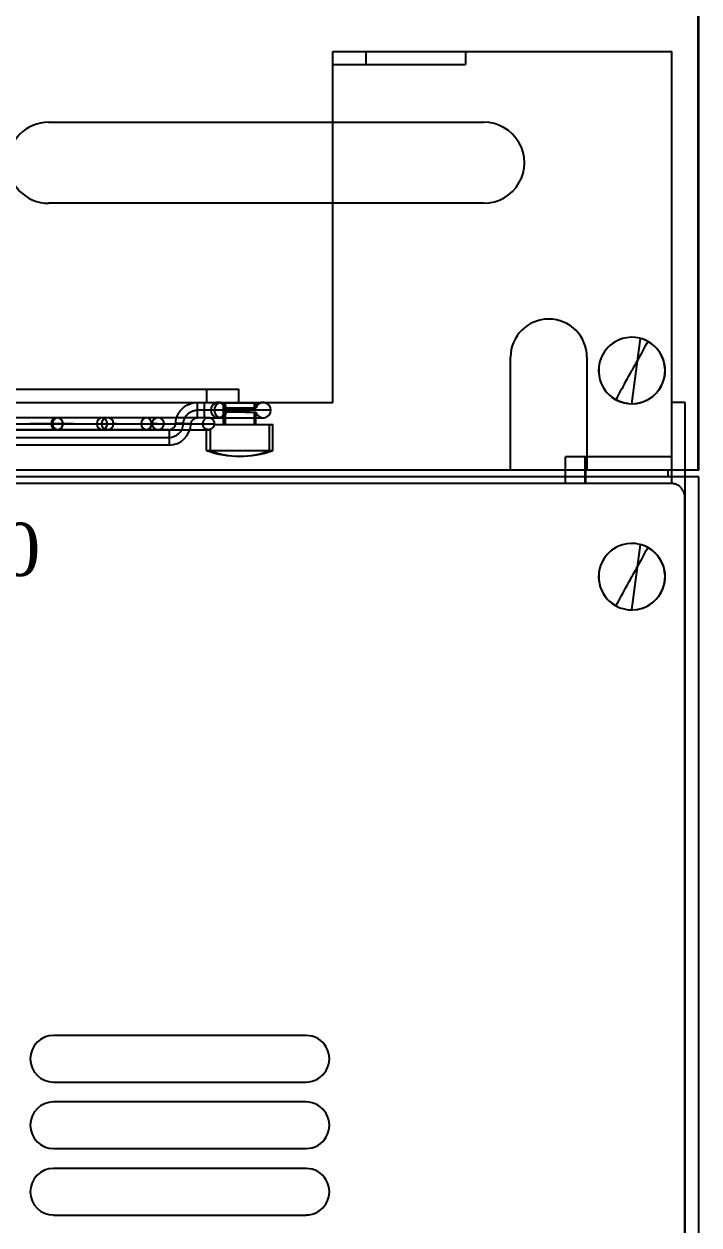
# Model space of a CAD drawing. Extents: x 0 to 320, y 0 to 1157.
# Drawn here: x 208.2 to 309.8, y 190.5 to 371.1 of the extents above; entities that cross this region are included whole.
import ezdxf

# ---------------------------------------------------------------- set-up
doc = ezdxf.new("R2010")
doc.units = 0
doc.layers.add('-15N-THT. THIẾT BỊ ĐÓNG MỞ', color=40, linetype='CONTINUOUS')
doc.styles.add('- 04.0', font='times.ttf', dxfattribs={"height": 4})

# ---------------------------------------------------------------- blocks, each defined once
blk = doc.blocks.new('06 - N - SC VSD ATV630C11~C16N4')
at = {"layer": '-15N-THT. THIẾT BỊ ĐÓNG MỞ'}
for p, q in [((149.76, -274.5), (149.76, 576.51)), ((149.66, -274.5), (149.66, 117.5)), ((94.66, -264.3), (94.66, -211.5)), ((94.66, -211.5), (145.66, -211.5)), ((94.66, -211.5), (94.66, -211.5)), ((99.66, -211.5), (99.66, -213.5)), ((114.66, -211.5), (114.66, -211.5)), ((114.66, -211.5), (114.66, -213.5)), ((145.66, -276.5), (145.66, -211.5)), ((145.66, -211.5), (145.66, -211.5)), ((94.66, -213.5), (94.66, -213.5)), ((94.66, -213.5), (114.66, -213.5)), ((114.66, -213.5), (114.66, -213.5)), ((51.91, -222.17), (51.91, -222.17)), ((51.91, -222.17), (117.41, -222.17)), ((117.41, -222.17), (117.41, -222.17)), ((51.91, -234.33), (51.91, -234.33)), ((117.41, -234.33), (51.91, -234.33)), ((117.41, -234.33), (117.41, -234.33)), ((138.75, -254.58), (138.77, -254.58)), ((140.19, -254.53), (140.11, -254.52)), ((135.83, -256.29), (135.57, -256.63)), ((136.11, -255.98), (135.83, -256.29)), ((136.42, -255.7), (136.11, -255.98)), ((136.75, -255.44), (136.42, -255.7)), ((137.1, -255.21), (136.75, -255.44)), ((137.47, -255.01), (137.1, -255.21)), ((137.86, -254.84), (137.47, -255.01)), ((138.26, -254.7), (137.86, -254.84)), ((139.66, -264.5), (140.95, -254.67)), ((141.42, -256.28), (141.21, -256.68)), ((141.64, -255.89), (141.42, -256.28)), ((141.85, -255.5), (141.64, -255.89)), ((142.06, -255.11), (141.85, -255.5)), ((142.06, -255.11), (142.06, -255.11)), ((142.06, -255.11), (142.06, -255.11)), ((142.06, -255.11), (142.06, -255.11)), ((142.06, -255.11), (142.06, -255.11)), ((142.06, -255.11), (142.06, -255.11)), ((121.41, -274.5), (121.41, -257.5)), ((121.41, -257.5), (121.41, -257.5)), ((132.91, -257.5), (132.91, -274.5)), ((132.91, -257.5), (132.91, -257.5)), ((134.85, -258.14), (134.76, -258.55)), ((134.99, -257.74), (134.85, -258.14)), ((135.15, -257.35), (134.99, -257.74)), ((135.35, -256.98), (135.15, -257.35)), ((135.57, -256.63), (135.35, -256.98)), ((140.55, -257.88), (140.33, -258.28)), ((140.77, -257.47), (140.55, -257.88)), ((140.99, -257.07), (140.77, -257.47)), ((141.21, -256.68), (140.99, -257.07)), ((134.69, -258.96), (134.67, -259.38)), ((134.67, -259.38), (134.67, -259.8)), ((134.67, -259.8), (134.72, -260.22)), ((134.76, -258.55), (134.69, -258.96)), ((139.22, -260.31), (139.44, -259.91)), ((139.44, -259.91), (139.66, -259.5)), ((139.88, -259.09), (139.66, -259.5)), ((140.11, -258.69), (139.88, -259.09)), ((140.33, -258.28), (140.11, -258.69)), ((134.72, -260.22), (134.8, -260.64)), ((134.8, -260.64), (134.91, -261.04)), ((134.91, -261.04), (135.06, -261.44)), ((135.06, -261.44), (135.23, -261.82)), ((135.23, -261.82), (135.44, -262.18)), ((138.34, -261.93), (138.56, -261.53)), ((138.56, -261.53), (138.78, -261.12)), ((138.78, -261.12), (139, -260.72)), ((139, -260.72), (139.22, -260.31)), ((-81.18, -262.3), (80.51, -262.3)), ((75.66, -262.3), (75.66, -264.3)), ((80.51, -264.3), (80.51, -262.3)), ((135.44, -262.18), (135.68, -262.53)), ((135.68, -262.53), (135.95, -262.85)), ((135.95, -262.85), (136.25, -263.15)), ((136.25, -263.15), (136.57, -263.42)), ((136.57, -263.42), (136.91, -263.67)), ((136.91, -263.67), (137.27, -263.89)), ((137.27, -263.89), (137.48, -263.5)), ((137.48, -263.5), (137.69, -263.11)), ((137.69, -263.11), (137.9, -262.72)), ((137.9, -262.72), (138.12, -262.32)), ((138.12, -262.32), (138.34, -261.93)), ((-95.34, -264.3), (94.66, -264.3)), ((71.77, -265.53), (71.9, -265.37)), ((71.9, -265.37), (72.05, -265.22)), ((72.05, -265.22), (72.2, -265.08)), ((72.2, -265.08), (72.37, -264.95)), ((72.37, -264.95), (72.54, -264.83)), ((72.54, -264.83), (72.72, -264.72)), ((72.72, -264.72), (72.91, -264.63)), ((72.91, -264.63), (73.1, -264.54)), ((73.1, -264.54), (73.3, -264.47)), ((73.3, -264.47), (73.5, -264.41)), ((73.5, -264.41), (73.71, -264.36)), ((73.71, -264.36), (73.92, -264.33)), ((73.85, -265.51), (73.97, -265.48)), ((73.92, -264.33), (74.13, -264.31)), ((73.97, -265.48), (74.09, -265.46)), ((74.09, -265.46), (74.22, -265.45)), ((74.13, -264.31), (74.34, -264.3)), ((74.22, -265.45), (74.34, -265.45)), ((74.34, -266.6), (74.34, -264.3)), ((85.36, -265.45), (74.34, -265.45)), ((75.39, -266.6), (75.39, -264.3)), ((83.11, -264.41), (78.22, -264.41)), ((78.22, -267.63), (78.22, -264.41)), ((78.3, -265.35), (78.31, -265.33)), ((78.3, -265.36), (78.3, -265.35)), ((78.3, -265.38), (78.3, -265.36)), ((78.3, -265.39), (78.3, -265.38)), ((78.3, -265.41), (78.3, -265.39)), ((78.3, -265.42), (78.3, -265.41)), ((78.3, -265.44), (78.3, -265.42)), ((78.3, -265.45), (78.3, -265.44)), ((78.3, -265.45), (78.3, -265.46)), ((78.3, -265.46), (78.3, -265.48)), ((78.3, -265.48), (78.3, -265.49)), ((78.3, -265.49), (78.3, -265.51)), ((78.31, -265.28), (78.32, -265.27)), ((78.31, -265.29), (78.31, -265.28)), ((78.31, -265.31), (78.31, -265.29)), ((78.31, -265.32), (78.31, -265.31)), ((78.31, -265.33), (78.31, -265.32)), ((78.32, -265.24), (78.33, -265.23)), ((78.32, -265.26), (78.32, -265.24)), ((78.32, -265.27), (78.32, -265.26)), ((78.33, -265.21), (78.34, -265.2)), ((78.33, -265.22), (78.33, -265.21)), ((78.33, -265.23), (78.33, -265.22)), ((78.34, -265.2), (78.35, -265.19)), ((78.34, -265.2), (78.34, -265.2)), ((78.35, -265.18), (78.36, -265.17)), ((78.35, -265.19), (78.35, -265.18)), ((78.36, -265.17), (78.37, -265.16)), ((78.36, -265.17), (78.36, -265.17)), ((78.37, -265.16), (78.38, -265.15)), ((78.37, -265.16), (78.37, -265.16)), ((78.38, -265.15), (78.39, -265.15)), ((78.39, -265.15), (78.39, -265.15)), ((78.39, -265.15), (78.4, -265.15)), ((78.4, -265.15), (78.4, -265.15)), ((80.85, -265.15), (78.4, -265.15)), ((78.49, -264.41), (78.49, -265.15)), ((79.56, -265.15), (78.67, -265.15)), ((78.67, -265.75), (78.67, -265.15)), ((79.69, -265.15), (79.56, -265.15)), ((79.69, -265.15), (83.11, -265.15)), ((80.96, -265.15), (80.85, -265.15)), ((82.85, -265.15), (80.96, -265.15)), ((82.84, -264.41), (82.84, -265.15)), ((82.9, -265.15), (82.85, -265.15)), ((83.11, -265.15), (83.11, -264.41)), ((94.66, -264.3), (94.66, -264.3)), ((137.27, -263.89), (137.27, -263.89)), ((137.27, -263.89), (137.27, -263.89)), ((137.27, -263.89), (137.27, -263.89)), ((137.27, -263.89), (137.27, -263.89)), ((137.48, -264), (137.27, -263.89)), ((137.71, -264.1), (137.48, -264)), ((137.94, -264.19), (137.71, -264.1)), ((138.17, -264.27), (137.94, -264.19)), ((138.4, -264.34), (138.17, -264.27)), ((138.64, -264.39), (138.4, -264.34)), ((138.88, -264.44), (138.64, -264.39)), ((139.13, -264.47), (138.88, -264.44)), ((139.21, -264.48), (139.21, -264.48)), ((140.57, -264.42), (140.57, -264.42)), ((147.66, -264.3), (145.66, -264.3)), ((147.66, -403.5), (147.66, -264.3)), ((75.98, -266.6), (-76.65, -266.6)), ((68.38, -266.6), (-69.05, -266.6)), ((60.78, -266.6), (-61.45, -266.6)), ((53.18, -266.6), (-53.85, -266.6)), ((71.04, -267.45), (71.05, -267.24)), ((71.05, -267.24), (71.08, -267.03)), ((71.08, -267.03), (71.13, -266.83)), ((71.13, -266.83), (71.18, -266.63)), ((71.18, -266.63), (71.25, -266.43)), ((71.25, -266.43), (71.33, -266.24)), ((71.33, -266.24), (71.42, -266.05)), ((71.42, -266.05), (71.52, -265.87)), ((71.52, -265.87), (71.64, -265.7)), ((71.64, -265.7), (71.77, -265.53)), ((72.2, -267.38), (72.21, -267.26)), ((72.21, -267.26), (72.23, -267.14)), ((72.23, -267.14), (72.26, -267.03)), ((72.26, -267.03), (72.3, -266.91)), ((72.3, -266.91), (72.34, -266.8)), ((72.34, -266.8), (72.39, -266.69)), ((72.39, -266.69), (72.44, -266.58)), ((72.44, -266.58), (72.5, -266.47)), ((72.5, -266.47), (72.57, -266.37)), ((72.57, -266.37), (72.64, -266.27)), ((72.64, -266.27), (72.72, -266.18)), ((72.72, -266.18), (72.8, -266.09)), ((72.8, -266.09), (72.89, -266.01)), ((72.89, -266.01), (72.98, -265.93)), ((72.98, -265.93), (73.08, -265.86)), ((73.08, -265.86), (73.18, -265.79)), ((73.18, -265.79), (73.28, -265.73)), ((73.28, -265.73), (73.39, -265.67)), ((73.36, -267.37), (73.38, -267.31)), ((73.38, -267.31), (73.4, -267.25)), ((73.39, -265.67), (73.5, -265.62)), ((73.39, -265.67), (73.5, -265.62)), ((73.4, -267.25), (73.42, -267.19)), ((73.42, -267.19), (73.45, -267.13)), ((73.45, -267.13), (73.48, -267.08)), ((73.48, -267.08), (73.52, -267.02)), ((73.5, -265.62), (73.62, -265.57)), ((73.5, -265.62), (73.62, -265.57)), ((73.52, -267.02), (73.56, -266.97)), ((73.56, -266.97), (73.6, -266.92)), ((73.6, -266.92), (73.64, -266.88)), ((73.62, -265.57), (73.73, -265.54)), ((73.64, -266.88), (73.69, -266.84)), ((73.69, -266.84), (73.74, -266.8)), ((73.73, -265.54), (73.85, -265.51)), ((73.74, -266.8), (73.79, -266.76)), ((73.79, -266.76), (73.84, -266.73)), ((73.84, -266.73), (73.9, -266.7)), ((73.9, -266.7), (73.96, -266.67)), ((73.96, -266.67), (74.02, -266.65)), ((74.02, -266.65), (74.08, -266.63)), ((74.08, -266.63), (74.14, -266.62)), ((74.14, -266.62), (74.21, -266.61)), ((74.21, -266.61), (74.27, -266.6)), ((74.27, -266.6), (74.34, -266.6)), ((75.39, -266.6), (74.34, -266.6)), ((75.39, -266.6), (84.21, -266.6)), ((78.3, -265.51), (78.3, -265.52)), ((78.3, -265.52), (78.3, -265.54)), ((78.3, -265.54), (78.3, -265.55)), ((78.3, -265.55), (78.31, -265.57)), ((78.31, -265.57), (78.31, -265.58)), ((78.31, -265.58), (78.31, -265.59)), ((78.31, -265.59), (78.31, -265.61)), ((78.31, -265.61), (78.31, -265.62)), ((78.31, -265.62), (78.32, -265.63)), ((78.32, -265.63), (78.32, -265.64)), ((78.32, -265.64), (78.32, -265.66)), ((78.32, -265.66), (78.33, -265.67)), ((78.33, -265.67), (78.33, -265.68)), ((78.33, -265.68), (78.33, -265.69)), ((78.33, -265.69), (78.34, -265.7)), ((78.34, -265.7), (78.34, -265.71)), ((78.34, -265.71), (78.35, -265.71)), ((78.35, -265.71), (78.35, -265.72)), ((78.35, -265.72), (78.36, -265.73)), ((78.36, -265.73), (78.36, -265.73)), ((78.36, -265.73), (78.37, -265.74)), ((78.37, -265.74), (78.37, -265.74)), ((78.37, -265.74), (78.38, -265.75)), ((78.38, -265.75), (78.39, -265.75)), ((78.39, -265.75), (78.39, -265.75)), ((78.39, -265.75), (78.4, -265.75)), ((78.4, -265.75), (78.4, -265.75)), ((79.62, -265.75), (78.4, -265.75)), ((78.49, -265.75), (78.49, -267.63)), ((79.06, -265.75), (78.67, -265.75)), ((79.17, -265.75), (79.06, -265.75)), ((81.34, -265.75), (79.17, -265.75)), ((79.72, -265.75), (79.62, -265.75)), ((82.12, -265.75), (79.72, -265.75)), ((81.48, -265.75), (81.34, -265.75)), ((81.48, -265.75), (83.08, -265.75)), ((82.21, -265.75), (82.12, -265.75)), ((82.21, -265.75), (83.11, -265.75)), ((82.84, -265.75), (82.84, -267.63)), ((83.08, -265.75), (83.09, -265.75)), ((83.11, -267.63), (83.11, -265.75)), ((-77.55, -267.5), (76.88, -267.5)), ((-75.75, -267.5), (75.08, -267.5)), ((-69.95, -267.5), (69.28, -267.5)), ((-69.05, -268.4), (68.38, -268.4)), ((-68.15, -267.5), (67.48, -267.5)), ((-62.35, -267.5), (61.68, -267.5)), ((-61.45, -268.4), (60.78, -268.4)), ((-60.55, -267.5), (59.88, -267.5)), ((-54.75, -267.5), (54.08, -267.5)), ((-53.85, -268.4), (53.18, -268.4)), ((-52.95, -267.5), (52.28, -267.5)), ((-42.2, -268.4), (75.96, -268.4)), ((43.23, -267.5), (49.24, -267.5)), ((53.15, -268.4), (45.61, -268.4)), ((49.53, -267.5), (49.09, -267.5)), ((49.24, -267.5), (49.78, -267.5)), ((55.13, -267.5), (49.53, -267.5)), ((53.15, -268.4), (53.15, -268.4)), ((53.15, -268.4), (53.15, -268.4)), ((53.15, -268.4), (53.15, -268.4)), ((53.15, -268.4), (53.15, -268.4)), ((53.15, -268.4), (53.15, -268.4)), ((53.15, -268.4), (53.15, -268.4)), ((53.15, -268.4), (53.16, -268.4)), ((53.17, -268.4), (53.16, -268.4)), ((53.16, -268.4), (53.16, -268.4)), ((53.16, -268.4), (53.16, -268.4)), ((53.16, -268.4), (53.16, -268.4)), ((53.16, -268.4), (53.16, -268.4)), ((53.16, -268.4), (53.16, -268.4)), ((53.16, -268.4), (53.16, -268.4)), ((53.16, -268.4), (53.16, -268.4)), ((53.16, -268.4), (53.16, -268.4)), ((53.16, -268.4), (53.17, -268.4)), ((53.17, -268.4), (53.17, -268.4)), ((53.17, -268.4), (53.17, -268.4)), ((53.17, -268.4), (53.17, -268.4)), ((53.17, -268.4), (53.17, -268.4)), ((53.17, -268.4), (53.19, -268.4)), ((53.2, -268.4), (53.19, -268.4)), ((53.19, -268.4), (53.19, -268.4)), ((53.19, -268.4), (53.19, -268.4)), ((53.19, -268.4), (53.19, -268.4)), ((53.19, -268.4), (53.19, -268.4)), ((53.19, -268.4), (53.2, -268.4)), ((53.2, -268.4), (53.2, -268.4)), ((53.2, -268.4), (53.2, -268.4)), ((53.2, -268.4), (53.2, -268.4)), ((53.2, -268.4), (53.2, -268.4)), ((53.2, -268.4), (53.2, -268.4)), ((53.2, -268.4), (53.2, -268.4)), ((53.2, -268.4), (53.2, -268.4)), ((53.2, -268.4), (53.2, -268.4)), ((53.2, -268.4), (53.21, -268.4)), ((53.21, -268.4), (53.21, -268.4)), ((53.21, -268.4), (53.21, -268.4)), ((53.21, -268.4), (53.21, -268.4)), ((53.21, -268.4), (53.21, -268.4)), ((53.21, -268.4), (53.21, -268.4)), ((53.21, -268.4), (53.21, -268.4)), ((60.75, -268.4), (53.21, -268.4)), ((54.81, -267.5), (55.51, -267.5)), ((55.7, -267.5), (55.13, -267.5)), ((55.51, -267.5), (61.68, -267.5)), ((60.76, -268.4), (60.75, -268.4)), ((60.75, -268.4), (60.75, -268.4)), ((60.75, -268.4), (60.75, -268.4)), ((60.75, -268.4), (60.75, -268.4)), ((60.75, -268.4), (60.75, -268.4)), ((60.75, -268.4), (60.75, -268.4)), ((60.75, -268.4), (60.75, -268.4)), ((60.75, -268.4), (60.75, -268.4)), ((60.75, -268.4), (60.75, -268.4)), ((60.75, -268.4), (60.76, -268.4)), ((60.77, -268.4), (60.76, -268.4)), ((60.76, -268.4), (60.76, -268.4)), ((60.76, -268.4), (60.76, -268.4)), ((60.76, -268.4), (60.76, -268.4)), ((60.76, -268.4), (60.76, -268.4)), ((60.76, -268.4), (60.76, -268.4)), ((60.76, -268.4), (60.76, -268.4)), ((60.76, -268.4), (60.76, -268.4)), ((60.76, -268.4), (60.76, -268.4)), ((60.76, -268.4), (60.76, -268.4)), ((60.76, -268.4), (60.77, -268.4)), ((60.77, -268.4), (60.77, -268.4)), ((60.77, -268.4), (60.77, -268.4)), ((60.77, -268.4), (60.77, -268.4)), ((60.77, -268.4), (60.79, -268.4)), ((60.8, -268.4), (60.79, -268.4)), ((60.79, -268.4), (60.79, -268.4)), ((60.79, -268.4), (60.79, -268.4)), ((60.79, -268.4), (60.79, -268.4)), ((60.79, -268.4), (60.8, -268.4)), ((60.81, -268.4), (60.8, -268.4)), ((60.8, -268.4), (60.8, -268.4)), ((60.8, -268.4), (60.8, -268.4)), ((60.8, -268.4), (60.8, -268.4)), ((60.8, -268.4), (60.8, -268.4)), ((60.8, -268.4), (60.8, -268.4)), ((60.8, -268.4), (60.8, -268.4)), ((60.8, -268.4), (60.8, -268.4)), ((60.8, -268.4), (60.8, -268.4)), ((60.8, -268.4), (60.8, -268.4)), ((60.8, -268.4), (60.81, -268.4)), ((60.81, -268.4), (60.81, -268.4)), ((60.81, -268.4), (60.81, -268.4)), ((60.81, -268.4), (60.81, -268.4)), ((60.81, -268.4), (60.81, -268.4)), ((60.81, -268.4), (60.81, -268.4)), ((60.81, -268.4), (60.81, -268.4)), ((60.81, -268.4), (60.81, -268.4)), ((60.81, -268.4), (60.81, -268.4)), ((68.35, -268.4), (60.81, -268.4)), ((62.13, -267.5), (61.45, -267.5)), ((61.57, -267.5), (62.35, -267.5)), ((62.13, -267.5), (69.28, -267.5)), ((67.43, -267.5), (68.33, -267.5)), ((68.37, -267.5), (67.57, -267.5)), ((68.33, -267.5), (76.88, -267.5)), ((68.36, -268.4), (68.35, -268.4)), ((68.35, -268.4), (68.35, -268.4)), ((68.35, -268.4), (68.35, -268.4)), ((68.35, -268.4), (68.35, -268.4)), ((68.35, -268.4), (68.35, -268.4)), ((68.35, -268.4), (68.35, -268.4)), ((68.35, -268.4), (68.35, -268.4)), ((68.35, -268.4), (68.35, -268.4)), ((68.35, -268.4), (68.35, -268.4)), ((68.35, -268.4), (68.35, -268.4)), ((68.35, -268.4), (68.35, -268.4)), ((68.35, -268.4), (68.35, -268.4)), ((68.35, -268.4), (68.36, -268.4)), ((68.36, -268.4), (68.36, -268.4)), ((68.36, -268.4), (68.36, -268.4)), ((68.36, -268.4), (68.36, -268.4)), ((68.36, -268.4), (68.36, -268.4)), ((68.36, -268.4), (68.36, -268.4)), ((68.36, -268.4), (68.36, -268.4)), ((68.36, -268.4), (68.36, -268.4)), ((68.36, -268.4), (68.36, -268.4)), ((68.36, -268.4), (68.36, -268.4)), ((68.36, -268.4), (68.36, -268.4)), ((68.36, -268.4), (68.37, -268.4)), ((68.36, -268.4), (68.37, -268.4)), ((68.37, -268.4), (68.37, -268.4)), ((68.37, -268.4), (68.37, -268.4)), ((68.37, -268.4), (68.38, -268.4)), ((68.38, -268.4), (68.38, -268.4)), ((68.38, -268.4), (68.38, -268.4)), ((68.38, -268.4), (68.38, -268.4)), ((68.38, -268.4), (68.38, -268.4)), ((68.38, -268.4), (68.38, -268.4)), ((68.38, -268.4), (68.39, -268.4)), ((68.4, -268.4), (68.39, -268.4)), ((68.39, -268.4), (68.39, -268.4)), ((68.39, -268.4), (68.39, -268.4)), ((68.39, -268.4), (68.4, -268.4)), ((68.41, -268.4), (68.4, -268.4)), ((68.4, -268.4), (68.4, -268.4)), ((68.4, -268.4), (68.4, -268.4)), ((68.4, -268.4), (68.4, -268.4)), ((68.4, -268.4), (68.4, -268.4)), ((68.4, -268.4), (68.4, -268.4)), ((68.4, -268.4), (68.4, -268.4)), ((68.4, -268.4), (68.4, -268.4)), ((68.4, -268.4), (68.4, -268.4)), ((68.4, -268.4), (68.4, -268.4)), ((68.4, -268.4), (68.4, -268.4)), ((68.4, -268.4), (68.41, -268.4)), ((68.41, -268.4), (68.41, -268.4)), ((68.41, -268.4), (68.41, -268.4)), ((68.41, -268.4), (68.41, -268.4)), ((68.41, -268.4), (68.41, -268.4)), ((68.41, -268.4), (68.41, -268.4)), ((68.41, -268.4), (68.41, -268.4)), ((68.41, -268.4), (68.41, -268.4)), ((68.41, -268.4), (68.41, -268.4)), ((68.41, -268.4), (68.41, -268.4)), ((68.41, -268.4), (68.41, -268.4)), ((68.41, -268.4), (68.41, -268.4)), ((70.04, -268.4), (68.41, -268.4)), ((70.04, -268.4), (70.04, -270.7)), ((71.04, -267.45), (71.04, -267.45)), ((71.04, -267.45), (71.04, -267.45)), ((71.04, -267.45), (71.05, -267.45)), ((71.05, -267.45), (71.04, -267.45)), ((71.04, -267.45), (71.04, -267.45)), ((71.05, -267.45), (71.06, -267.45)), ((71.07, -267.45), (71.05, -267.45)), ((71.06, -267.45), (71.07, -267.45)), ((71.07, -267.45), (71.09, -267.45)), ((71.09, -267.45), (71.07, -267.45)), ((71.09, -267.45), (71.1, -267.45)), ((71.12, -267.45), (71.09, -267.45)), ((71.1, -267.45), (71.12, -267.45)), ((71.12, -267.45), (71.15, -267.46)), ((71.15, -267.46), (71.12, -267.45)), ((71.15, -267.46), (71.17, -267.46)), ((71.19, -267.46), (71.15, -267.46)), ((71.17, -267.46), (71.2, -267.46)), ((71.24, -267.46), (71.19, -267.46)), ((71.2, -267.46), (71.24, -267.46)), ((71.24, -267.46), (71.27, -267.46)), ((71.28, -267.46), (71.24, -267.46)), ((71.27, -267.46), (71.31, -267.46)), ((71.33, -267.46), (71.28, -267.46)), ((71.31, -267.46), (71.35, -267.46)), ((71.38, -267.47), (71.33, -267.46)), ((71.35, -267.46), (71.39, -267.47)), ((71.44, -267.47), (71.38, -267.47)), ((71.39, -267.47), (71.44, -267.47)), ((71.44, -267.47), (71.49, -267.47)), ((71.49, -267.47), (71.44, -267.47)), ((71.49, -267.47), (71.54, -267.47)), ((71.55, -267.47), (71.49, -267.47)), ((71.54, -267.47), (71.59, -267.48)), ((71.61, -267.48), (71.55, -267.47)), ((71.59, -267.48), (71.64, -267.48)), ((71.67, -267.48), (71.61, -267.48)), ((71.64, -267.48), (71.7, -267.48)), ((71.73, -267.48), (71.67, -267.48)), ((71.7, -267.48), (71.75, -267.48)), ((71.79, -267.48), (71.73, -267.48)), ((71.75, -267.48), (71.81, -267.49)), ((71.85, -267.49), (71.79, -267.48)), ((71.81, -267.49), (71.87, -267.49)), ((71.9, -267.49), (71.85, -267.49)), ((71.87, -267.49), (71.94, -267.49)), ((71.96, -267.49), (71.9, -267.49)), ((71.94, -267.49), (72, -267.49)), ((72.02, -267.49), (71.96, -267.49)), ((72, -267.49), (72.06, -267.5)), ((72.08, -267.5), (72.02, -267.49)), ((72.06, -267.5), (72.12, -267.5)), ((72.13, -267.5), (72.08, -267.5)), ((72.12, -267.5), (72.19, -267.5)), ((72.19, -267.5), (72.13, -267.5)), ((72.19, -267.5), (72.2, -267.38)), ((72.19, -267.5), (72.25, -267.51)), ((72.24, -267.5), (72.19, -267.5)), ((72.3, -267.51), (72.24, -267.5)), ((72.25, -267.51), (72.31, -267.51)), ((72.35, -267.51), (72.3, -267.51)), ((72.31, -267.51), (72.38, -267.51)), ((72.41, -267.51), (72.35, -267.51)), ((72.38, -267.51), (72.44, -267.51)), ((72.47, -267.52), (72.41, -267.51)), ((72.44, -267.51), (72.5, -267.52)), ((72.53, -267.52), (72.47, -267.52)), ((72.5, -267.52), (72.56, -267.52)), ((72.59, -267.52), (72.53, -267.52)), ((72.56, -267.52), (72.62, -267.52)), ((72.65, -267.52), (72.59, -267.52)), ((72.62, -267.52), (72.68, -267.52)), ((72.71, -267.53), (72.65, -267.52)), ((72.68, -267.52), (72.73, -267.53)), ((72.77, -267.53), (72.71, -267.53)), ((72.73, -267.53), (72.79, -267.53)), ((72.82, -267.53), (72.77, -267.53)), ((72.79, -267.53), (72.84, -267.53)), ((72.88, -267.53), (72.82, -267.53)), ((72.84, -267.53), (72.89, -267.53)), ((72.94, -267.54), (72.88, -267.53)), ((72.89, -267.53), (72.94, -267.54)), ((72.94, -267.54), (72.98, -267.54)), ((72.99, -267.54), (72.94, -267.54)), ((72.98, -267.54), (73.02, -267.54)), ((73.04, -267.54), (72.99, -267.54)), ((73.02, -267.54), (73.06, -267.54)), ((73.09, -267.54), (73.04, -267.54)), ((73.06, -267.54), (73.1, -267.54)), ((73.14, -267.55), (73.09, -267.54)), ((73.1, -267.54), (73.14, -267.55)), ((73.14, -267.55), (73.17, -267.55)), ((73.18, -267.55), (73.14, -267.55)), ((73.17, -267.55), (73.2, -267.55)), ((73.22, -267.55), (73.18, -267.55)), ((73.2, -267.55), (73.23, -267.55)), ((73.25, -267.55), (73.22, -267.55)), ((73.23, -267.55), (73.25, -267.55)), ((73.25, -267.55), (73.27, -267.55)), ((73.28, -267.55), (73.25, -267.55)), ((73.27, -267.55), (73.29, -267.55)), ((73.3, -267.55), (73.28, -267.55)), ((73.29, -267.55), (73.3, -267.55)), ((73.3, -267.55), (73.31, -267.55)), ((73.32, -267.55), (73.3, -267.55)), ((73.31, -267.55), (73.32, -267.55)), ((73.32, -267.55), (73.33, -267.55)), ((73.33, -267.55), (73.32, -267.55)), ((73.33, -267.55), (73.33, -267.55)), ((73.33, -267.55), (73.34, -267.55)), ((73.34, -267.55), (73.33, -267.55)), ((73.34, -267.49), (73.35, -267.43)), ((73.34, -267.55), (73.34, -267.49)), ((73.35, -267.43), (73.36, -267.37)), ((75.69, -268.35), (75.68, -268.35)), ((75.68, -268.35), (75.69, -268.35)), ((75.68, -271.55), (75.68, -268.35)), ((75.7, -268.36), (75.69, -268.35)), ((75.69, -268.35), (75.7, -268.36)), ((75.72, -268.36), (75.7, -268.36)), ((75.7, -268.36), (75.72, -268.36)), ((75.74, -268.37), (75.72, -268.36)), ((75.72, -268.36), (75.74, -268.37)), ((75.77, -268.38), (75.74, -268.37)), ((75.74, -268.37), (75.77, -268.38)), ((75.81, -268.39), (75.77, -268.38)), ((75.77, -268.38), (75.81, -268.39)), ((75.85, -268.39), (75.81, -268.39)), ((75.81, -268.39), (75.85, -268.39)), ((75.9, -268.4), (75.85, -268.39)), ((75.85, -268.39), (75.9, -268.4)), ((75.96, -268.4), (75.9, -268.4)), ((75.9, -268.4), (75.96, -268.4)), ((76.03, -268.4), (75.96, -268.4)), ((75.96, -268.4), (76, -268.4)), ((76, -268.4), (76.04, -268.4)), ((76.1, -268.39), (76.03, -268.4)), ((76.04, -268.4), (76.08, -268.39)), ((76.08, -268.39), (76.13, -268.38)), ((76.17, -268.37), (76.1, -268.39)), ((76.13, -268.38), (76.17, -268.37)), ((76.26, -268.35), (76.17, -268.37)), ((76.17, -268.37), (76.22, -268.36)), ((76.25, -268.35), (76.22, -268.36)), ((76.22, -268.36), (76.22, -271.55)), ((76.28, -268.34), (76.25, -268.35)), ((76.34, -268.31), (76.26, -268.35)), ((76.3, -268.32), (76.28, -268.34)), ((76.33, -268.31), (76.3, -268.32)), ((76.36, -268.29), (76.33, -268.31)), ((76.43, -268.25), (76.34, -268.31)), ((76.39, -268.28), (76.36, -268.29)), ((76.42, -268.26), (76.39, -268.28)), ((76.45, -268.24), (76.42, -268.26)), ((76.53, -268.17), (76.43, -268.25)), ((76.48, -268.22), (76.45, -268.24)), ((76.51, -268.19), (76.48, -268.22)), ((76.54, -268.16), (76.51, -268.19)), ((76.62, -268.08), (76.53, -268.17)), ((76.57, -268.13), (76.54, -268.16)), ((76.6, -268.1), (76.57, -268.13)), ((76.63, -268.07), (76.6, -268.1)), ((76.7, -267.95), (76.62, -268.08)), ((76.65, -268.03), (76.63, -268.07)), ((76.68, -267.99), (76.65, -268.03)), ((76.7, -267.94), (76.68, -267.99)), ((76.77, -267.8), (76.7, -267.95)), ((76.73, -267.9), (76.7, -267.94)), ((76.75, -267.85), (76.73, -267.9)), ((76.77, -267.8), (76.75, -267.85)), ((76.81, -267.63), (76.77, -267.8)), ((76.78, -267.74), (76.77, -267.8)), ((76.8, -267.69), (76.78, -267.74)), ((76.81, -267.63), (76.8, -267.69)), ((76.81, -267.63), (85.65, -267.63)), ((85.11, -267.63), (85.11, -271.55)), ((85.65, -271.55), (85.65, -267.63)), ((1.64, -269.55), (70.04, -269.55)), ((70.04, -270.7), (3.34, -270.7)), ((75.68, -271.55), (85.65, -271.55)), ((145.66, -272.5), (129.66, -272.5)), ((129.66, -272.5), (129.66, -272.5)), ((129.66, -276.5), (129.66, -272.5)), ((132.63, -276.5), (132.63, -272.5)), ((132.68, -276.5), (132.68, -272.5)), ((132.68, -276.5), (132.68, -272.5)), ((132.72, -276.5), (132.72, -272.5)), ((145.66, -272.5), (145.66, -272.5)), ((149.75, -274.5), (-149.71, -274.5)), ((121.41, -274.5), (121.41, -274.5)), ((132.91, -274.5), (132.91, -274.5)), ((145.12, -275.5), (145.12, -274.5)), ((147.66, -274.5), (145.66, -274.5)), ((145.66, -274.5), (145.66, -274.5)), ((147.66, -274.5), (147.66, -274.5)), ((149.75, -274.5), (149.76, -274.5)), ((149.75, -275.5), (-149.71, -275.5)), ((147.66, -275.5), (147.66, -275.5)), ((149.75, -403.5), (149.75, -275.5)), ((145.66, -276.5), (-145.71, -276.5)), ((129.66, -276.5), (129.66, -276.5)), ((145.63, -276.5), (145.62, -276.5)), ((145.65, -276.5), (145.63, -276.5)), ((145.66, -276.5), (145.65, -276.5)), ((145.66, -276.5), (145.66, -276.5)), ((145.75, -276.51), (145.66, -276.5)), ((145.84, -276.51), (145.75, -276.51)), ((145.93, -276.53), (145.84, -276.51)), ((146.02, -276.54), (145.93, -276.53)), ((146.1, -276.56), (146.02, -276.54)), ((146.19, -276.59), (146.1, -276.56)), ((146.27, -276.61), (146.19, -276.59)), ((146.36, -276.64), (146.27, -276.61)), ((146.44, -276.68), (146.36, -276.64)), ((146.52, -276.72), (146.44, -276.68)), ((146.6, -276.76), (146.52, -276.72)), ((146.67, -276.8), (146.6, -276.76)), ((146.75, -276.85), (146.67, -276.8)), ((146.82, -276.9), (146.75, -276.85)), ((146.89, -276.96), (146.82, -276.9)), ((146.96, -277.02), (146.89, -276.96)), ((147.02, -277.08), (146.96, -277.02)), ((147.08, -277.14), (147.02, -277.08)), ((147.14, -277.21), (147.08, -277.14)), ((147.2, -277.28), (147.14, -277.21)), ((147.25, -277.35), (147.2, -277.28)), ((147.3, -277.42), (147.25, -277.35)), ((147.35, -277.5), (147.3, -277.42)), ((147.39, -277.57), (147.35, -277.5)), ((147.43, -277.65), (147.39, -277.57)), ((147.47, -277.74), (147.43, -277.65)), ((147.5, -277.82), (147.47, -277.74)), ((147.53, -277.9), (147.5, -277.82)), ((147.55, -277.99), (147.53, -277.9)), ((147.57, -278.07), (147.55, -277.99)), ((147.59, -278.16), (147.57, -278.07)), ((147.61, -278.25), (147.59, -278.16)), ((147.62, -278.34), (147.61, -278.25)), ((147.62, -278.42), (147.62, -278.34)), ((147.62, -278.51), (147.62, -278.42)), ((147.62, -548.5), (147.62, -278.51)), ((147.63, -279.5), (147.63, -278.51)), ((147.66, -279.5), (147.63, -279.5)), ((147.66, -279.5), (147.66, -278.51)), ((135.98, -287.12), (135.71, -287.45)), ((136.29, -286.81), (135.98, -287.12)), ((136.62, -286.53), (136.29, -286.81)), ((136.97, -286.29), (136.62, -286.53)), ((137.35, -286.07), (136.97, -286.29)), ((138.75, -285.58), (138.77, -285.58)), ((139.66, -295.5), (140.95, -285.67)), ((140.19, -285.53), (140.11, -285.52)), ((141.64, -286.89), (141.42, -287.28)), ((141.85, -286.5), (141.64, -286.89)), ((142.06, -286.11), (141.85, -286.5)), ((142.06, -286.11), (142.06, -286.11)), ((142.06, -286.11), (142.06, -286.11)), ((142.06, -286.11), (142.06, -286.11)), ((142.06, -286.11), (142.06, -286.11)), ((142.06, -286.11), (142.06, -286.11)), ((142.06, -286.11), (142.06, -286.11)), ((134.91, -288.97), (134.79, -289.38)), ((135.06, -288.56), (134.91, -288.97)), ((135.24, -288.17), (135.06, -288.56)), ((135.46, -287.8), (135.24, -288.17)), ((135.71, -287.45), (135.46, -287.8)), ((140.55, -288.88), (140.33, -289.28)), ((140.77, -288.47), (140.55, -288.88)), ((140.99, -288.07), (140.77, -288.47)), ((141.21, -287.68), (140.99, -288.07)), ((141.42, -287.28), (141.21, -287.68)), ((134.71, -289.81), (134.67, -290.24)), ((134.67, -290.24), (134.67, -290.67)), ((134.67, -290.67), (134.7, -291.1)), ((134.79, -289.38), (134.71, -289.81)), ((139.44, -290.91), (139.66, -290.5)), ((139.88, -290.09), (139.66, -290.5)), ((140.11, -289.69), (139.88, -290.09)), ((140.33, -289.28), (140.11, -289.69)), ((134.7, -291.1), (134.77, -291.53)), ((134.77, -291.53), (134.88, -291.94)), ((134.88, -291.94), (135.02, -292.35)), ((135.02, -292.35), (135.2, -292.75)), ((138.34, -292.93), (138.56, -292.53)), ((138.56, -292.53), (138.78, -292.12)), ((138.78, -292.12), (139, -291.72)), ((139, -291.72), (139.22, -291.31)), ((139.22, -291.31), (139.44, -290.91)), ((135.2, -292.75), (135.41, -293.12)), ((135.41, -293.12), (135.65, -293.48)), ((135.65, -293.48), (135.92, -293.82)), ((135.92, -293.82), (136.22, -294.13)), ((136.22, -294.13), (136.55, -294.41)), ((137.48, -294.5), (137.69, -294.11)), ((137.69, -294.11), (137.9, -293.72)), ((137.9, -293.72), (138.12, -293.32)), ((138.12, -293.32), (138.34, -292.93)), ((136.55, -294.41), (136.9, -294.66)), ((136.9, -294.66), (137.27, -294.89)), ((137.27, -294.89), (137.48, -294.5)), ((137.27, -294.89), (137.27, -294.89)), ((137.27, -294.89), (137.27, -294.89)), ((137.27, -294.89), (137.27, -294.89)), ((137.27, -294.89), (137.27, -294.89)), ((137.27, -294.89), (137.27, -294.89)), ((137.27, -294.89), (137.27, -294.89)), ((139.21, -295.48), (139.21, -295.48)), ((140.57, -295.42), (140.57, -295.42)), ((90.66, -359.5), (52.66, -359.5)), ((52.67, -359.5), (52.66, -359.5)), ((90.66, -359.5), (90.67, -359.5)), ((52.66, -366.5), (90.66, -366.5)), ((52.67, -366.5), (52.66, -366.5)), ((90.67, -366.5), (90.66, -366.5)), ((90.66, -369.5), (52.66, -369.5)), ((52.67, -369.5), (52.66, -369.5)), ((90.66, -369.5), (90.67, -369.5)), ((52.66, -376.5), (90.66, -376.5)), ((52.67, -376.5), (52.66, -376.5)), ((90.67, -376.5), (90.66, -376.5)), ((90.66, -379.5), (52.66, -379.5)), ((52.67, -379.5), (52.66, -379.5)), ((90.66, -379.5), (90.67, -379.5)), ((52.66, -386.5), (90.66, -386.5)), ((52.67, -386.5), (52.66, -386.5)), ((90.67, -386.5), (90.66, -386.5))]:
    blk.add_line(p, q, dxfattribs=at)
for centre, radius, start, end in [((127.16, -257.5), 5.75, 0, 180), ((84.21, -265.45), 1.15, 195.2639, 164.7371), ((53.18, -267.5), 0.9, 271.8765, 268.1176), ((60.78, -267.5), 0.9, 272.0073, 267.9908), ((68.38, -267.5), 0.9, 272.127, 267.8683), ((75.98, -267.5), 0.9, 351.7459, 250.8619), ((70.04, -267.4), 0.995, 270, 357.3967), ((70.04, -267.4), 2.15, 270, 357.3962), ((70.04, -267.4), 3.3, 270, 357.3962), ((80.67, -257.4), 15, 250.6091, 289.3902)]:
    blk.add_arc(centre, radius, start, end, dxfattribs=at)
for centre, major_axis, ratio, start_param, end_param in [((51.91, -228.25), (-0.76, 6.04), 1, -0.125103, 3.016489), ((117.41, -228.25), (-0.76, 6.04), 1, 3.016489, 6.158082), ((139.66, -259.5), (0.02, -5), 1, 2.637454, 5.779047), ((139.66, -259.5), (0.02, -5), 1, -0.504139, 2.637454), ((139.67, -259.5), (0.02, -5), 1, -0.004529, 2.637064), ((139.67, -259.5), (0.02, -5), 1, 2.637064, 2.877059), ((77.38, -265.45), (0, 1.15), 0.926135, -1.304211, 1.570796), ((77.38, -265.45), (0, 1.15), 0.926135, 1.570796, 4.445795), ((77.77, -265.45), (0, -1.15), 0.815516, -3.141591, -1.570796), ((77.77, -265.45), (0, 1.15), 0.815516, 1.570796, 3.141591), ((77.77, -265.45), (0, -1.15), 0.815516, 1.837339, 3.141594), ((53.3, -267.5), (0, -0.9), 0.877583, 1.570796, 4.712385), ((59.97, -267.5), (0, -0.9), 0.877583, 1.570796, 4.712385), ((66.64, -267.5), (0, -0.9), 0.877583, 1.570796, 4.712385), ((77.77, -265.45), (0, 1.15), 0.815516, 3.141591, 4.445839), ((53.3, -267.5), (0, -0.9), 0.877583, -1.570796, 1.570792), ((59.97, -267.5), (0, -0.9), 0.877583, -1.570796, 1.570792), ((66.64, -267.5), (0, -0.9), 0.877583, -1.570796, 1.570792), ((80.67, -257.4), (0, -15), 0.892175, -0.338432, 0), ((80.67, -257.4), (0, 15), 0.892175, -3.141593, -2.80316), ((139.66, -290.5), (0.02, -5), 1, 2.637454, 5.779047), ((139.66, -290.5), (0.02, -5), 1, -0.504139, 2.637454), ((139.67, -290.5), (0.02, -5), 1, -0.004529, 2.637064), ((139.67, -290.5), (0.02, -5), 1, 2.637064, 2.877059), ((52.66, -363), (-0.44, 3.47), 1, -0.125106, 3.016486), ((90.66, -363), (-0.44, 3.47), 1, 3.016486, 6.158079), ((52.66, -373), (-0.44, 3.47), 1, -0.125106, 3.016486), ((90.66, -373), (-0.44, 3.47), 1, 3.016486, 6.158079), ((52.66, -383), (-0.44, 3.47), 1, -0.125106, 3.016486), ((90.66, -383), (-0.44, 3.47), 1, 3.016486, 6.158079)]:
    blk.add_ellipse(centre, major_axis=major_axis, ratio=ratio, start_param=start_param, end_param=end_param, dxfattribs=at)
at = {"layer": '-15N-THT. THIẾT BỊ ĐÓNG MỞ', "color": 3, "insert": (0, -286.5), "char_height": 8, "width": 47.4864, "attachment_point": 5, "style": '- 04.0'}
blk.add_mtext('W320xH1157xD320', dxfattribs=at)

msp = doc.modelspace()

# ---------------------------------------------------------------- block references
msp.add_blockref('06 - N - SC VSD ATV630C11~C16N4', (160.02, 578.5))

doc.saveas('drawing.dxf')
